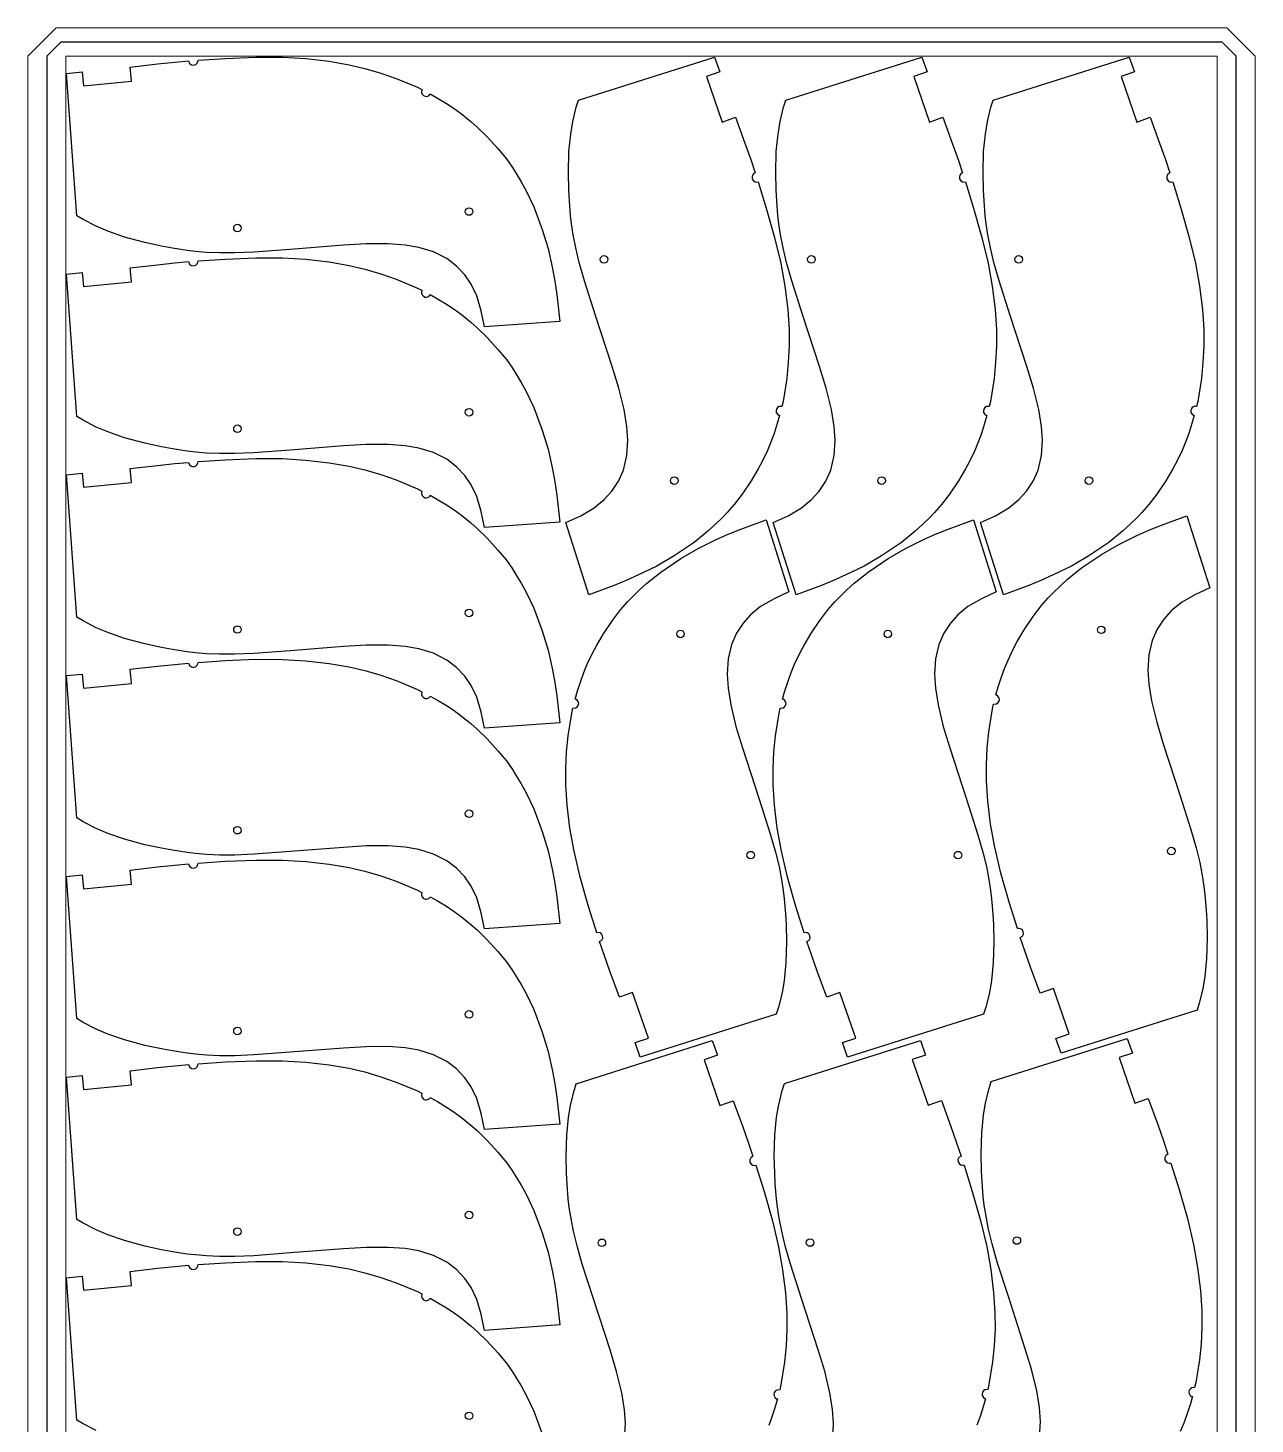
# Model space of a CAD drawing. Header units: millimetres. Extents: x -10628 to 24720, y -21829 to 4032.
# Drawn here: x 9449 to 10749, y -6627 to -5147 of the extents above; entities that cross this region are included whole.
import ezdxf
from ezdxf.enums import TextEntityAlignment as Align
from ezdxf.lldxf.tags import DXFTag

# ---------------------------------------------------------------- set-up
doc = ezdxf.new("R2010")
doc.units = ezdxf.units.MM
doc.layers.add('layer khung van cnc', color=7, linetype='Continuous', lineweight=25, true_color=0xfbf59b)
doc.layers.add('layer mau', color=7, linetype='Continuous')
doc.styles.add('Text Dim', font='arial.ttf')
tags = doc.linetypes.add('KVVIENMAY', pattern='A,46.311228,-10.280676,["KV VIỀN MÁY",Text Dim,S=10.028098,R=0,X=0,Y=-4.346144],-100.988212', length=157.580116).pattern_tags.tags
tags[6] = DXFTag(74, 10)

# ---------------------------------------------------------------- blocks, each defined once
blk = doc.blocks.new('khung van cnc')
at = {"lineweight": 5}
blk.add_lwpolyline([(-193, -99.4), (-193, 2370.6), (-223, 2400.6), (-1463, 2400.6), (-1493, 2370.6), (-1493, -99.4)], close=True, dxfattribs=at)
at = {"color": 1, "linetype": 'KVVIENMAY'}
blk.add_lwpolyline([(-511.9, -84.4), (-213, -84.4), (-213, 2370.6), (-228, 2385.6), (-1458, 2385.6), (-1473, 2370.6), (-1473, -84.4), (-1172.8, -84.4)], dxfattribs=at)
at = {"lineweight": 5}
blk.add_lwpolyline([(-513.5, -69.4), (-233, -69.4), (-233, 2370.6), (-1453, 2370.6), (-1453, -69.4), (-1173, -69.4)], dxfattribs=at)
at = {"layer": 'layer mau'}
for tag, p in [('ÁGF', (-518, -155.9)), ('TENFILE', (-518, -268.9)), ('TENFILE', (-518, -381.8)), ('TENFILE', (-518, -494.8))]:
    blk.add_attdef(tag, text='', height=30, dxfattribs=at).set_placement(p, align=Align.MIDDLE_CENTER)

msp = doc.modelspace()

# ---------------------------------------------------------------- linework, layer by layer
for points in [[(9506.406, -5193.75), (9507.86, -5208.615), (9558.708, -5203.64), (9557.158, -5188.777), (9586.253, -5185.403), (9604.542, -5183.532), (9619.269, -5182.165), (9620.227, -5184.73), (9622.155, -5186.303), (9624.57, -5186.755), (9626.991, -5185.949), (9628.409, -5184.546), (9629.146, -5182.798), (9629.241, -5181.409), (9658.387, -5179.484), (9690.577, -5178.183), (9718.8, -5178.243), (9743.449, -5179.703), (9768.024, -5182.524), (9789.173, -5186.164), (9805.765, -5190.081), (9822.852, -5195.072), (9839.06, -5200.711), (9861.685, -5210.107), (9866.461, -5212.511), (9865.992, -5215.558), (9866.569, -5217.209), (9867.966, -5218.787), (9869.787, -5219.627), (9871.284, -5219.746), (9873.57, -5219.004), (9874.876, -5217.826), (9875.286, -5217.097), (9883.024, -5221.492), (9892.438, -5227.23), (9900.47, -5232.586), (9908.214, -5238.245), (9918.286, -5246.358), (9924.924, -5252.252), (9935.45, -5262.569), (9946.918, -5275.077), (9955.825, -5285.876), (9962.33, -5295.103), (9966.4, -5301.563), (9971.397, -5310.093), (9976.79, -5319.722), (9984.954, -5336.72), (9993.905, -5360.67), (10000.002, -5381.012), (10004.644, -5401.933), (10007.143, -5415.367), (10009.326, -5429.714), (10012.64, -5458.17), (9932.718, -5463.874), (9929.252, -5446.856), (9924.636, -5431.036), (9918.482, -5418.583), (9911.829, -5408.792), (9903.191, -5399.499), (9892.816, -5391.609), (9878.763, -5384.499), (9863.108, -5379.75), (9848.638, -5377.273), (9830.634, -5375.912), (9807.301, -5375.957), (9783.42, -5377.407), (9726.688, -5381.877), (9688.258, -5384.737), (9668.064, -5385.568), (9652.106, -5385.571), (9638.227, -5384.973), (9626.466, -5384.012), (9617.537, -5382.956), (9602, -5380.528), (9590.568, -5378.403), (9572.855, -5374.605), (9551.223, -5368.749), (9533.655, -5362.609), (9521.302, -5357.384), (9507.377, -5350.21), (9500.781, -5346.258), (9490.019, -5195.46)], [(10181.836, -5193.729), (10167.723, -5198.617), (10184.443, -5246.895), (10198.532, -5241.914), (10208.612, -5269.415), (10214.706, -5286.76), (10219.477, -5300.76), (10217.208, -5302.291), (10216.128, -5304.533), (10216.254, -5306.987), (10217.603, -5309.152), (10219.299, -5310.203), (10221.17, -5310.51), (10222.543, -5310.278), (10231.226, -5338.168), (10240.015, -5369.162), (10246.552, -5396.617), (10250.894, -5420.925), (10253.894, -5445.479), (10255.297, -5466.892), (10255.367, -5483.941), (10254.507, -5501.721), (10252.812, -5518.798), (10248.964, -5542.992), (10247.743, -5548.198), (10244.67, -5548.454), (10243.201, -5549.401), (10241.992, -5551.128), (10241.602, -5553.095), (10241.836, -5554.578), (10243.092, -5556.627), (10244.542, -5557.622), (10245.346, -5557.85), (10242.882, -5566.401), (10239.503, -5576.896), (10236.172, -5585.957), (10232.48, -5594.809), (10226.946, -5606.498), (10222.766, -5614.33), (10215.195, -5626.975), (10205.714, -5641.049), (10197.295, -5652.233), (10189.844, -5660.715), (10184.514, -5666.181), (10177.388, -5673.034), (10169.286, -5680.528), (10154.667, -5692.438), (10133.472, -5706.739), (10115.118, -5717.421), (10095.862, -5726.824), (10083.383, -5732.393), (10069.944, -5737.869), (10043.051, -5747.742), (10018.826, -5671.366), (10034.563, -5664.019), (10048.866, -5655.833), (10059.535, -5646.939), (10067.501, -5638.182), (10074.518, -5627.612), (10079.764, -5615.68), (10083.393, -5600.355), (10084.352, -5584.023), (10083.379, -5569.375), (10080.494, -5551.552), (10074.997, -5528.875), (10068.006, -5505.994), (10050.401, -5451.878), (10038.638, -5415.181), (10033.111, -5395.74), (10029.378, -5380.225), (10026.716, -5366.591), (10024.903, -5354.931), (10023.842, -5346.002), (10022.572, -5330.329), (10021.966, -5318.716), (10021.52, -5300.606), (10022.157, -5278.205), (10024.022, -5259.688), (10026.214, -5246.456), (10029.936, -5231.24), (10032.237, -5223.903), (10176.343, -5178.197)], [(10401.48, -5193.729), (10387.367, -5198.617), (10404.087, -5246.895), (10418.177, -5241.914), (10428.257, -5269.415), (10434.35, -5286.76), (10439.122, -5300.76), (10436.852, -5302.291), (10435.772, -5304.533), (10435.898, -5306.987), (10437.247, -5309.152), (10438.943, -5310.203), (10440.814, -5310.51), (10442.187, -5310.278), (10450.87, -5338.168), (10459.659, -5369.162), (10466.197, -5396.617), (10470.538, -5420.925), (10473.538, -5445.479), (10474.941, -5466.892), (10475.011, -5483.941), (10474.151, -5501.721), (10472.456, -5518.798), (10468.608, -5542.992), (10467.387, -5548.198), (10464.315, -5548.454), (10462.845, -5549.401), (10461.637, -5551.128), (10461.246, -5553.095), (10461.48, -5554.578), (10462.736, -5556.627), (10464.186, -5557.622), (10464.99, -5557.85), (10462.526, -5566.401), (10459.147, -5576.896), (10455.816, -5585.957), (10452.124, -5594.809), (10446.59, -5606.498), (10442.41, -5614.33), (10434.839, -5626.975), (10425.358, -5641.049), (10416.939, -5652.233), (10409.488, -5660.715), (10404.158, -5666.181), (10397.033, -5673.034), (10388.93, -5680.528), (10374.311, -5692.438), (10353.117, -5706.739), (10334.762, -5717.421), (10315.506, -5726.824), (10303.028, -5732.393), (10289.588, -5737.869), (10262.695, -5747.742), (10238.47, -5671.366), (10254.207, -5664.019), (10268.51, -5655.833), (10279.18, -5646.939), (10287.145, -5638.182), (10294.162, -5627.612), (10299.408, -5615.68), (10303.038, -5600.355), (10303.996, -5584.023), (10303.023, -5569.375), (10300.138, -5551.552), (10294.641, -5528.875), (10287.651, -5505.994), (10270.046, -5451.878), (10258.282, -5415.181), (10252.755, -5395.74), (10249.023, -5380.225), (10246.36, -5366.591), (10244.547, -5354.931), (10243.486, -5346.002), (10242.216, -5330.329), (10241.61, -5318.716), (10241.164, -5300.606), (10241.801, -5278.205), (10243.666, -5259.688), (10245.858, -5246.456), (10249.58, -5231.24), (10251.881, -5223.903), (10395.987, -5178.197)], [(10621.124, -5193.729), (10607.011, -5198.617), (10623.731, -5246.895), (10637.821, -5241.914), (10647.901, -5269.415), (10653.994, -5286.76), (10658.766, -5300.76), (10656.496, -5302.291), (10655.416, -5304.533), (10655.542, -5306.987), (10656.891, -5309.152), (10658.587, -5310.203), (10660.458, -5310.51), (10661.831, -5310.278), (10670.515, -5338.168), (10679.303, -5369.162), (10685.841, -5396.617), (10690.182, -5420.925), (10693.182, -5445.479), (10694.586, -5466.892), (10694.655, -5483.941), (10693.795, -5501.721), (10692.1, -5518.798), (10688.252, -5542.992), (10687.031, -5548.198), (10683.959, -5548.454), (10682.489, -5549.401), (10681.281, -5551.128), (10680.89, -5553.095), (10681.124, -5554.578), (10682.38, -5556.627), (10683.83, -5557.622), (10684.635, -5557.85), (10682.17, -5566.401), (10678.791, -5576.896), (10675.461, -5585.957), (10671.768, -5594.809), (10666.234, -5606.498), (10662.054, -5614.33), (10654.483, -5626.975), (10645.002, -5641.049), (10636.583, -5652.233), (10629.132, -5660.715), (10623.802, -5666.181), (10616.677, -5673.034), (10608.574, -5680.528), (10593.955, -5692.438), (10572.761, -5706.739), (10554.406, -5717.421), (10535.15, -5726.824), (10522.672, -5732.393), (10509.232, -5737.869), (10482.339, -5747.742), (10458.115, -5671.366), (10473.852, -5664.019), (10488.154, -5655.833), (10498.824, -5646.939), (10506.789, -5638.182), (10513.806, -5627.612), (10519.052, -5615.68), (10522.682, -5600.355), (10523.64, -5584.023), (10522.667, -5569.375), (10519.782, -5551.552), (10514.285, -5528.875), (10507.295, -5505.994), (10489.69, -5451.878), (10477.927, -5415.181), (10472.399, -5395.74), (10468.667, -5380.225), (10466.005, -5366.591), (10464.191, -5354.931), (10463.13, -5346.002), (10461.86, -5330.329), (10461.254, -5318.716), (10460.808, -5300.606), (10461.445, -5278.205), (10463.31, -5259.688), (10465.503, -5246.456), (10469.224, -5231.24), (10471.525, -5223.903), (10615.632, -5178.197)], [(9506.406, -5406.43), (9507.86, -5421.295), (9558.708, -5416.321), (9557.158, -5401.457), (9586.253, -5398.084), (9604.542, -5396.213), (9619.269, -5394.845), (9620.227, -5397.41), (9622.155, -5398.984), (9624.57, -5399.435), (9626.991, -5398.629), (9628.409, -5397.226), (9629.146, -5395.478), (9629.241, -5394.089), (9658.387, -5392.164), (9690.577, -5390.863), (9718.8, -5390.923), (9743.449, -5392.383), (9768.024, -5395.204), (9789.173, -5398.844), (9805.765, -5402.761), (9822.852, -5407.753), (9839.06, -5413.392), (9861.685, -5422.788), (9866.461, -5425.191), (9865.992, -5428.239), (9866.569, -5429.889), (9867.966, -5431.467), (9869.787, -5432.307), (9871.284, -5432.426), (9873.57, -5431.684), (9874.876, -5430.507), (9875.286, -5429.777), (9883.024, -5434.172), (9892.438, -5439.91), (9900.47, -5445.266), (9908.214, -5450.925), (9918.286, -5459.038), (9924.924, -5464.933), (9935.45, -5475.249), (9946.918, -5487.757), (9955.825, -5498.556), (9962.33, -5507.783), (9966.4, -5514.243), (9971.397, -5522.773), (9976.79, -5532.403), (9984.954, -5549.4), (9993.905, -5573.35), (10000.002, -5593.693), (10004.644, -5614.613), (10007.143, -5628.047), (10009.326, -5642.394), (10012.64, -5670.85), (9932.718, -5676.554), (9929.252, -5659.536), (9924.636, -5643.716), (9918.482, -5631.264), (9911.829, -5621.472), (9903.191, -5612.179), (9892.816, -5604.29), (9878.763, -5597.179), (9863.108, -5592.43), (9848.638, -5589.953), (9830.634, -5588.593), (9807.301, -5588.638), (9783.42, -5590.087), (9726.688, -5594.557), (9688.258, -5597.418), (9668.064, -5598.248), (9652.106, -5598.252), (9638.227, -5597.654), (9626.466, -5596.692), (9617.537, -5595.636), (9602, -5593.208), (9590.568, -5591.083), (9572.855, -5587.285), (9551.223, -5581.43), (9533.655, -5575.289), (9521.302, -5570.065), (9507.377, -5562.89), (9500.781, -5558.938), (9490.019, -5408.141)], [(9506.406, -5619.11), (9507.86, -5633.975), (9558.708, -5629.001), (9557.158, -5614.138), (9586.253, -5610.764), (9604.542, -5608.893), (9619.269, -5607.525), (9620.227, -5610.09), (9622.155, -5611.664), (9624.57, -5612.115), (9626.991, -5611.309), (9628.409, -5609.906), (9629.146, -5608.158), (9629.241, -5606.769), (9658.387, -5604.844), (9690.577, -5603.543), (9718.8, -5603.603), (9743.449, -5605.063), (9768.024, -5607.884), (9789.173, -5611.525), (9805.765, -5615.441), (9822.852, -5620.433), (9839.06, -5626.072), (9861.685, -5635.468), (9866.461, -5637.872), (9865.992, -5640.919), (9866.569, -5642.569), (9867.966, -5644.148), (9869.787, -5644.987), (9871.284, -5645.106), (9873.57, -5644.364), (9874.876, -5643.187), (9875.286, -5642.458), (9883.024, -5646.852), (9892.438, -5652.59), (9900.47, -5657.946), (9908.214, -5663.605), (9918.286, -5671.718), (9924.924, -5677.613), (9935.45, -5687.929), (9946.918, -5700.437), (9955.825, -5711.236), (9962.33, -5720.464), (9966.4, -5726.923), (9971.397, -5735.453), (9976.79, -5745.083), (9984.954, -5762.081), (9993.905, -5786.03), (10000.002, -5806.373), (10004.644, -5827.293), (10007.143, -5840.728), (10009.326, -5855.074), (10012.64, -5883.531), (9932.718, -5889.234), (9929.252, -5872.216), (9924.636, -5856.396), (9918.482, -5843.944), (9911.829, -5834.152), (9903.191, -5824.86), (9892.816, -5816.97), (9878.763, -5809.859), (9863.108, -5805.11), (9848.638, -5802.633), (9830.634, -5801.273), (9807.301, -5801.318), (9783.42, -5802.767), (9726.688, -5807.237), (9688.258, -5810.098), (9668.064, -5810.928), (9652.106, -5810.932), (9638.227, -5810.334), (9626.466, -5809.372), (9617.537, -5808.316), (9602, -5805.889), (9590.568, -5803.764), (9572.855, -5799.965), (9551.223, -5794.11), (9533.655, -5787.969), (9521.302, -5782.745), (9507.377, -5775.57), (9500.781, -5771.618), (9490.019, -5620.821)], [(10537.921, -6218.103), (10552.034, -6213.215), (10535.314, -6164.938), (10521.225, -6169.918), (10511.145, -6142.417), (10505.051, -6125.073), (10500.28, -6111.072), (10502.549, -6109.542), (10503.629, -6107.3), (10503.503, -6104.846), (10502.154, -6102.68), (10500.458, -6101.63), (10498.587, -6101.322), (10497.214, -6101.554), (10488.531, -6073.665), (10479.742, -6042.67), (10473.205, -6015.215), (10468.863, -5990.907), (10465.863, -5966.353), (10464.46, -5944.94), (10464.39, -5927.891), (10465.25, -5910.112), (10466.945, -5893.034), (10470.793, -5868.84), (10472.014, -5863.634), (10475.086, -5863.378), (10476.556, -5862.431), (10477.764, -5860.704), (10478.155, -5858.737), (10477.921, -5857.254), (10476.665, -5855.205), (10475.215, -5854.21), (10474.411, -5853.982), (10476.875, -5845.431), (10480.254, -5834.937), (10483.585, -5825.875), (10487.277, -5817.023), (10492.811, -5805.334), (10496.991, -5797.502), (10504.562, -5784.857), (10514.043, -5770.784), (10522.462, -5759.599), (10529.913, -5751.117), (10535.243, -5745.651), (10542.369, -5738.799), (10550.471, -5731.304), (10565.09, -5719.394), (10586.285, -5705.093), (10604.639, -5694.411), (10623.895, -5685.008), (10636.374, -5679.439), (10649.813, -5673.964), (10676.706, -5664.09), (10700.931, -5740.466), (10685.194, -5747.814), (10670.891, -5755.999), (10660.222, -5764.893), (10652.256, -5773.65), (10645.239, -5784.22), (10639.993, -5796.152), (10636.364, -5811.478), (10635.405, -5827.809), (10636.378, -5842.457), (10639.263, -5860.281), (10644.76, -5882.957), (10651.75, -5905.838), (10669.356, -5959.954), (10681.119, -5996.652), (10686.646, -6016.092), (10690.379, -6031.607), (10693.041, -6045.241), (10694.854, -6056.901), (10695.915, -6065.83), (10697.185, -6081.504), (10697.791, -6093.116), (10698.237, -6111.226), (10697.6, -6133.627), (10695.735, -6152.144), (10693.543, -6165.376), (10689.821, -6180.592), (10687.52, -6187.929), (10543.414, -6233.636)], [(10092.241, -6222.416), (10106.355, -6217.528), (10089.634, -6169.25), (10075.545, -6174.231), (10065.465, -6146.73), (10059.371, -6129.386), (10054.6, -6115.385), (10056.869, -6113.855), (10057.949, -6111.612), (10057.823, -6109.158), (10056.474, -6106.993), (10054.778, -6105.943), (10052.907, -6105.635), (10051.534, -6105.867), (10042.851, -6077.977), (10034.062, -6046.983), (10027.525, -6019.528), (10023.183, -5995.22), (10020.183, -5970.666), (10018.78, -5949.253), (10018.71, -5932.204), (10019.57, -5914.425), (10021.265, -5897.347), (10025.113, -5873.153), (10026.334, -5867.947), (10029.407, -5867.691), (10030.876, -5866.744), (10032.085, -5865.017), (10032.475, -5863.05), (10032.241, -5861.567), (10030.985, -5859.518), (10029.535, -5858.523), (10028.731, -5858.295), (10031.195, -5849.744), (10034.574, -5839.25), (10037.905, -5830.188), (10041.597, -5821.336), (10047.131, -5809.647), (10051.311, -5801.815), (10058.882, -5789.17), (10068.364, -5775.096), (10076.782, -5763.912), (10084.233, -5755.43), (10089.563, -5749.964), (10096.689, -5743.112), (10104.791, -5735.617), (10119.41, -5723.707), (10140.605, -5709.406), (10158.959, -5698.724), (10178.215, -5689.321), (10190.694, -5683.752), (10204.133, -5678.276), (10231.026, -5668.403), (10255.251, -5744.779), (10239.514, -5752.127), (10225.211, -5760.312), (10214.542, -5769.206), (10206.576, -5777.963), (10199.559, -5788.533), (10194.313, -5800.465), (10190.684, -5815.791), (10189.725, -5832.122), (10190.698, -5846.77), (10193.583, -5864.594), (10199.08, -5887.27), (10206.071, -5910.151), (10223.676, -5964.267), (10235.439, -6000.964), (10240.966, -6020.405), (10244.699, -6035.92), (10247.361, -6049.554), (10249.174, -6061.214), (10250.235, -6070.143), (10251.505, -6085.817), (10252.111, -6097.429), (10252.557, -6115.539), (10251.92, -6137.94), (10250.055, -6156.457), (10247.863, -6169.689), (10244.141, -6184.905), (10241.84, -6192.242), (10097.734, -6237.949)], [(10311.885, -6222.416), (10325.999, -6217.528), (10309.278, -6169.25), (10295.189, -6174.231), (10285.109, -6146.73), (10279.015, -6129.386), (10274.244, -6115.385), (10276.514, -6113.855), (10277.593, -6111.612), (10277.468, -6109.158), (10276.118, -6106.993), (10274.422, -6105.943), (10272.551, -6105.635), (10271.178, -6105.867), (10262.495, -6077.977), (10253.707, -6046.983), (10247.169, -6019.528), (10242.828, -5995.22), (10239.827, -5970.666), (10238.424, -5949.253), (10238.354, -5932.204), (10239.214, -5914.425), (10240.909, -5897.347), (10244.757, -5873.153), (10245.978, -5867.947), (10249.051, -5867.691), (10250.52, -5866.744), (10251.729, -5865.017), (10252.119, -5863.05), (10251.886, -5861.567), (10250.629, -5859.518), (10249.179, -5858.523), (10248.375, -5858.295), (10250.839, -5849.744), (10254.218, -5839.25), (10257.549, -5830.188), (10261.241, -5821.336), (10266.776, -5809.647), (10270.955, -5801.815), (10278.526, -5789.17), (10288.008, -5775.096), (10296.426, -5763.912), (10303.877, -5755.43), (10309.207, -5749.964), (10316.333, -5743.112), (10324.435, -5735.617), (10339.054, -5723.707), (10360.249, -5709.406), (10378.603, -5698.724), (10397.859, -5689.321), (10410.338, -5683.752), (10423.777, -5678.276), (10450.67, -5668.403), (10474.895, -5744.779), (10459.158, -5752.127), (10444.855, -5760.312), (10434.186, -5769.206), (10426.22, -5777.963), (10419.203, -5788.533), (10413.957, -5800.465), (10410.328, -5815.791), (10409.369, -5832.122), (10410.342, -5846.77), (10413.227, -5864.594), (10418.724, -5887.27), (10425.715, -5910.151), (10443.32, -5964.267), (10455.083, -6000.964), (10460.61, -6020.405), (10464.343, -6035.92), (10467.005, -6049.554), (10468.818, -6061.214), (10469.879, -6070.143), (10471.149, -6085.817), (10471.755, -6097.429), (10472.201, -6115.539), (10471.564, -6137.94), (10469.7, -6156.457), (10467.507, -6169.689), (10463.785, -6184.905), (10461.484, -6192.242), (10317.378, -6237.949)], [(9506.406, -5831.79), (9507.86, -5846.655), (9558.708, -5841.681), (9557.158, -5826.818), (9586.253, -5823.444), (9604.542, -5821.573), (9619.269, -5820.206), (9620.227, -5822.77), (9622.155, -5824.344), (9624.57, -5824.795), (9626.991, -5823.99), (9628.409, -5822.586), (9629.146, -5820.839), (9629.241, -5819.45), (9658.387, -5817.525), (9690.577, -5816.224), (9718.8, -5816.283), (9743.449, -5817.743), (9768.024, -5820.565), (9789.173, -5824.205), (9805.765, -5828.122), (9822.852, -5833.113), (9839.06, -5838.752), (9861.685, -5848.148), (9866.461, -5850.552), (9865.992, -5853.599), (9866.569, -5855.249), (9867.966, -5856.828), (9869.787, -5857.668), (9871.284, -5857.787), (9873.57, -5857.044), (9874.876, -5855.867), (9875.286, -5855.138), (9883.024, -5859.533), (9892.438, -5865.271), (9900.47, -5870.627), (9908.214, -5876.286), (9918.286, -5884.399), (9924.924, -5890.293), (9935.45, -5900.609), (9946.918, -5913.118), (9955.825, -5923.917), (9962.33, -5933.144), (9966.4, -5939.604), (9971.397, -5948.133), (9976.79, -5957.763), (9984.954, -5974.761), (9993.905, -5998.711), (10000.002, -6019.053), (10004.644, -6039.973), (10007.143, -6053.408), (10009.326, -6067.755), (10012.64, -6096.211), (9932.718, -6101.915), (9929.252, -6084.896), (9924.636, -6069.076), (9918.482, -6056.624), (9911.829, -6046.833), (9903.191, -6037.54), (9892.816, -6029.65), (9878.763, -6022.539), (9863.108, -6017.79), (9848.638, -6015.314), (9830.634, -6013.953), (9807.301, -6013.998), (9783.42, -6015.447), (9726.688, -6019.917), (9688.258, -6022.778), (9668.064, -6023.609), (9652.106, -6023.612), (9638.227, -6023.014), (9626.466, -6022.052), (9617.537, -6020.997), (9602, -6018.569), (9590.568, -6016.444), (9572.855, -6012.645), (9551.223, -6006.79), (9533.655, -6000.65), (9521.302, -5995.425), (9507.377, -5988.251), (9500.781, -5984.298), (9490.019, -5833.501)], [(9506.406, -6044.47), (9507.86, -6059.336), (9558.708, -6054.361), (9557.158, -6039.498), (9586.253, -6036.124), (9604.542, -6034.253), (9619.269, -6032.886), (9620.227, -6035.451), (9622.155, -6037.024), (9624.57, -6037.476), (9626.991, -6036.67), (9628.409, -6035.266), (9629.146, -6033.519), (9629.241, -6032.13), (9658.387, -6030.205), (9690.577, -6028.904), (9718.8, -6028.964), (9743.449, -6030.424), (9768.024, -6033.245), (9789.173, -6036.885), (9805.765, -6040.802), (9822.852, -6045.793), (9839.06, -6051.432), (9861.685, -6060.828), (9866.461, -6063.232), (9865.992, -6066.279), (9866.569, -6067.93), (9867.966, -6069.508), (9869.787, -6070.348), (9871.284, -6070.467), (9873.57, -6069.724), (9874.876, -6068.547), (9875.286, -6067.818), (9883.024, -6072.213), (9892.438, -6077.951), (9900.47, -6083.307), (9908.214, -6088.966), (9918.286, -6097.079), (9924.924, -6102.973), (9935.45, -6113.29), (9946.918, -6125.798), (9955.825, -6136.597), (9962.33, -6145.824), (9966.4, -6152.284), (9971.397, -6160.814), (9976.79, -6170.443), (9984.954, -6187.441), (9993.905, -6211.391), (10000.002, -6231.733), (10004.644, -6252.654), (10007.143, -6266.088), (10009.326, -6280.435), (10012.64, -6308.891), (9932.718, -6314.595), (9929.252, -6297.576), (9924.636, -6281.757), (9918.482, -6269.304), (9911.829, -6259.513), (9903.191, -6250.22), (9892.816, -6242.33), (9878.763, -6235.22), (9863.108, -6230.471), (9848.638, -6227.994), (9830.634, -6226.633), (9807.301, -6226.678), (9783.42, -6228.127), (9726.688, -6232.597), (9688.258, -6235.458), (9668.064, -6236.289), (9652.106, -6236.292), (9638.227, -6235.694), (9626.466, -6234.733), (9617.537, -6233.677), (9602, -6231.249), (9590.568, -6229.124), (9572.855, -6225.326), (9551.223, -6219.47), (9533.655, -6213.33), (9521.302, -6208.105), (9507.377, -6200.931), (9500.781, -6196.979), (9490.019, -6046.181)], [(9506.406, -6257.151), (9507.86, -6272.016), (9558.708, -6267.042), (9557.158, -6252.178), (9586.253, -6248.805), (9604.542, -6246.933), (9619.269, -6245.566), (9620.227, -6248.131), (9622.155, -6249.704), (9624.57, -6250.156), (9626.991, -6249.35), (9628.409, -6247.947), (9629.146, -6246.199), (9629.241, -6244.81), (9658.387, -6242.885), (9690.577, -6241.584), (9718.8, -6241.644), (9743.449, -6243.104), (9768.024, -6245.925), (9789.173, -6249.565), (9805.765, -6253.482), (9822.852, -6258.474), (9839.06, -6264.112), (9861.685, -6273.508), (9866.461, -6275.912), (9865.992, -6278.96), (9866.569, -6280.61), (9867.966, -6282.188), (9869.787, -6283.028), (9871.284, -6283.147), (9873.57, -6282.405), (9874.876, -6281.227), (9875.286, -6280.498), (9883.024, -6284.893), (9892.438, -6290.631), (9900.47, -6295.987), (9908.214, -6301.646), (9918.286, -6309.759), (9924.924, -6315.654), (9935.45, -6325.97), (9946.918, -6338.478), (9955.825, -6349.277), (9962.33, -6358.504), (9966.4, -6364.964), (9971.397, -6373.494), (9976.79, -6383.124), (9984.954, -6400.121), (9993.905, -6424.071), (10000.002, -6444.414), (10004.644, -6465.334), (10007.143, -6478.768), (10009.326, -6493.115), (10012.64, -6521.571), (9932.718, -6527.275), (9929.252, -6510.257), (9924.636, -6494.437), (9918.482, -6481.985), (9911.829, -6472.193), (9903.191, -6462.9), (9892.816, -6455.01), (9878.763, -6447.9), (9863.108, -6443.151), (9848.638, -6440.674), (9830.634, -6439.313), (9807.301, -6439.359), (9783.42, -6440.808), (9726.688, -6445.278), (9688.258, -6448.138), (9668.064, -6448.969), (9652.106, -6448.972), (9638.227, -6448.374), (9626.466, -6447.413), (9617.537, -6446.357), (9602, -6443.929), (9590.568, -6441.804), (9572.855, -6438.006), (9551.223, -6432.15), (9533.655, -6426.01), (9521.302, -6420.786), (9507.377, -6413.611), (9500.781, -6409.659), (9490.019, -6258.861)]]:
    msp.add_lwpolyline(points, close=True)
for points in [[(10081.028, -6642.428), (10081.987, -6626.097), (10081.013, -6611.449), (10078.128, -6593.625), (10072.631, -6570.949), (10065.641, -6548.068), (10048.036, -6493.952), (10036.273, -6457.255), (10030.746, -6437.814), (10027.013, -6422.299), (10024.351, -6408.665), (10022.537, -6397.005), (10021.477, -6388.076), (10020.206, -6372.402), (10019.601, -6360.79), (10019.154, -6342.68), (10019.792, -6320.279), (10021.656, -6301.762), (10023.849, -6288.53), (10027.57, -6273.314), (10029.872, -6265.977), (10173.978, -6220.27), (10179.471, -6235.803), (10165.357, -6240.691), (10182.077, -6288.969), (10196.167, -6283.988), (10206.247, -6311.489), (10212.341, -6328.834), (10217.112, -6342.834), (10214.842, -6344.364), (10213.763, -6346.607), (10213.888, -6349.061), (10215.238, -6351.226), (10216.933, -6352.276), (10218.805, -6352.584), (10220.178, -6352.352), (10228.861, -6380.242), (10237.649, -6411.236), (10244.187, -6438.691), (10248.528, -6462.999), (10251.529, -6487.553), (10252.932, -6508.966), (10253.001, -6526.015), (10252.141, -6543.795), (10250.447, -6560.872), (10246.599, -6585.066), (10245.378, -6590.272), (10242.305, -6590.528), (10240.835, -6591.475), (10239.627, -6593.202), (10239.236, -6595.169), (10239.47, -6596.652), (10240.726, -6598.701), (10242.176, -6599.696), (10242.981, -6599.924), (10240.516, -6608.475), (10237.137, -6618.969), (10233.807, -6628.031)], [(10301.524, -6642.158), (10302.483, -6625.827), (10301.509, -6611.179), (10298.624, -6593.355), (10293.127, -6570.679), (10286.137, -6547.798), (10268.532, -6493.682), (10256.769, -6456.985), (10251.242, -6437.544), (10247.509, -6422.029), (10244.847, -6408.395), (10243.033, -6396.735), (10241.973, -6387.806), (10240.702, -6372.132), (10240.097, -6360.52), (10239.65, -6342.41), (10240.288, -6320.009), (10242.152, -6301.492), (10244.345, -6288.26), (10248.066, -6273.044), (10250.368, -6265.707), (10394.474, -6220), (10399.967, -6235.533), (10385.853, -6240.421), (10402.573, -6288.699), (10416.663, -6283.718), (10426.743, -6311.219), (10432.836, -6328.563), (10437.608, -6342.564), (10435.338, -6344.094), (10434.259, -6346.337), (10434.384, -6348.791), (10435.733, -6350.956), (10437.429, -6352.006), (10439.301, -6352.314), (10440.673, -6352.082), (10449.357, -6379.972), (10458.145, -6410.966), (10464.683, -6438.421), (10469.024, -6462.729), (10472.025, -6487.283), (10473.428, -6508.696), (10473.497, -6525.745), (10472.637, -6543.524), (10470.943, -6560.602), (10467.094, -6584.796), (10465.874, -6590.002), (10462.801, -6590.258), (10461.331, -6591.205), (10460.123, -6592.932), (10459.732, -6594.899), (10459.966, -6596.382), (10461.222, -6598.431), (10462.672, -6599.426), (10463.477, -6599.654), (10461.012, -6608.205), (10457.633, -6618.699), (10454.303, -6627.761)], [(10520.662, -6640.033), (10521.621, -6623.702), (10520.647, -6609.054), (10517.762, -6591.23), (10512.265, -6568.554), (10505.275, -6545.673), (10487.67, -6491.557), (10475.907, -6454.859), (10470.38, -6435.419), (10466.647, -6419.904), (10463.985, -6406.27), (10462.171, -6394.61), (10461.111, -6385.681), (10459.84, -6370.007), (10459.235, -6358.395), (10458.788, -6340.285), (10459.426, -6317.884), (10461.29, -6299.367), (10463.483, -6286.135), (10467.204, -6270.919), (10469.506, -6263.582), (10613.612, -6217.875), (10619.105, -6233.408), (10604.991, -6238.296), (10621.711, -6286.573), (10635.801, -6281.593), (10645.881, -6309.094), (10651.974, -6326.438), (10656.746, -6340.439), (10654.476, -6341.969), (10653.397, -6344.211), (10653.522, -6346.665), (10654.872, -6348.831), (10656.567, -6349.881), (10658.439, -6350.189), (10659.811, -6349.957), (10668.495, -6377.846), (10677.283, -6408.841), (10683.821, -6436.296), (10688.162, -6460.604), (10691.163, -6485.158), (10692.566, -6506.571), (10692.635, -6523.62), (10691.775, -6541.399), (10690.081, -6558.477), (10686.232, -6582.671), (10685.012, -6587.877), (10681.939, -6588.133), (10680.469, -6589.08), (10679.261, -6590.807), (10678.87, -6592.774), (10679.104, -6594.257), (10680.36, -6596.306), (10681.81, -6597.301), (10682.615, -6597.529), (10680.15, -6606.08), (10676.771, -6616.574), (10673.441, -6625.636), (10669.748, -6634.488)], [(9521.302, -6633.466), (9507.377, -6626.291), (9500.781, -6622.339), (9490.019, -6471.542), (9506.406, -6469.831), (9507.86, -6484.696), (9558.708, -6479.722), (9557.158, -6464.858), (9586.253, -6461.485), (9604.542, -6459.614), (9619.269, -6458.246), (9620.227, -6460.811), (9622.155, -6462.385), (9624.57, -6462.836), (9626.991, -6462.03), (9628.409, -6460.627), (9629.146, -6458.879), (9629.241, -6457.49), (9658.387, -6455.565), (9690.577, -6454.264), (9718.8, -6454.324), (9743.449, -6455.784), (9768.024, -6458.605), (9789.173, -6462.245), (9805.765, -6466.162), (9822.852, -6471.154), (9839.06, -6476.793), (9861.685, -6486.189), (9866.461, -6488.592), (9865.992, -6491.64), (9866.569, -6493.29), (9867.966, -6494.869), (9869.787, -6495.708), (9871.284, -6495.827), (9873.57, -6495.085), (9874.876, -6493.908), (9875.286, -6493.179), (9883.024, -6497.573), (9892.438, -6503.311), (9900.47, -6508.667), (9908.214, -6514.326), (9918.286, -6522.439), (9924.924, -6528.334), (9935.45, -6538.65), (9946.918, -6551.158), (9955.825, -6561.957), (9962.33, -6571.185), (9966.4, -6577.644), (9971.397, -6586.174), (9976.79, -6595.804), (9984.954, -6612.802), (9993.905, -6636.751)]]:
    msp.add_lwpolyline(points)
for centre in [(9916.295, -5341.736), (9670.98, -5359.249), (10059.383, -5392.425), (10279.027, -5392.425), (10498.672, -5392.425), (9916.295, -5554.416), (9670.98, -5571.929), (10133.744, -5626.853), (10353.388, -5626.853), (10573.032, -5626.853), (9916.295, -5767.096), (9670.98, -5784.609), (10586.013, -5784.979), (10140.333, -5789.292), (10359.978, -5789.292), (9916.295, -5979.777), (9670.98, -5997.289), (10214.694, -6023.72), (10434.338, -6023.72), (10660.374, -6019.407), (9916.295, -6192.457), (9670.98, -6209.97), (9916.295, -6405.137), (9670.98, -6422.65), (10057.018, -6434.499), (10277.514, -6434.229), (10496.652, -6432.104), (9916.295, -6617.817)]:
    msp.add_circle(centre, 4)

# ---------------------------------------------------------------- block references
at = {"layer": 'layer khung van cnc'}
msp.add_blockref('khung van cnc', (10942.01, -7547.743), dxfattribs=at)

doc.saveas('drawing.dxf')
